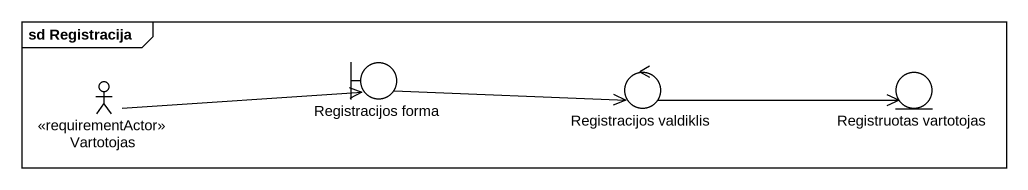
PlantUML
@startuml
mainframe sd Registracija
boundary "Registracijos forma" as Registracijos_forma
control "Registracijos valdiklis" as Registracijos_valdiklis
entity "Registruotas vartotojas" as Registruotas_vartotojas
actor Vartotojas <<requirementActor>>
Registracijos_forma -right-> Registracijos_valdiklis
Registracijos_valdiklis -right-> Registruotas_vartotojas
Vartotojas -right-> Registracijos_forma
@enduml
